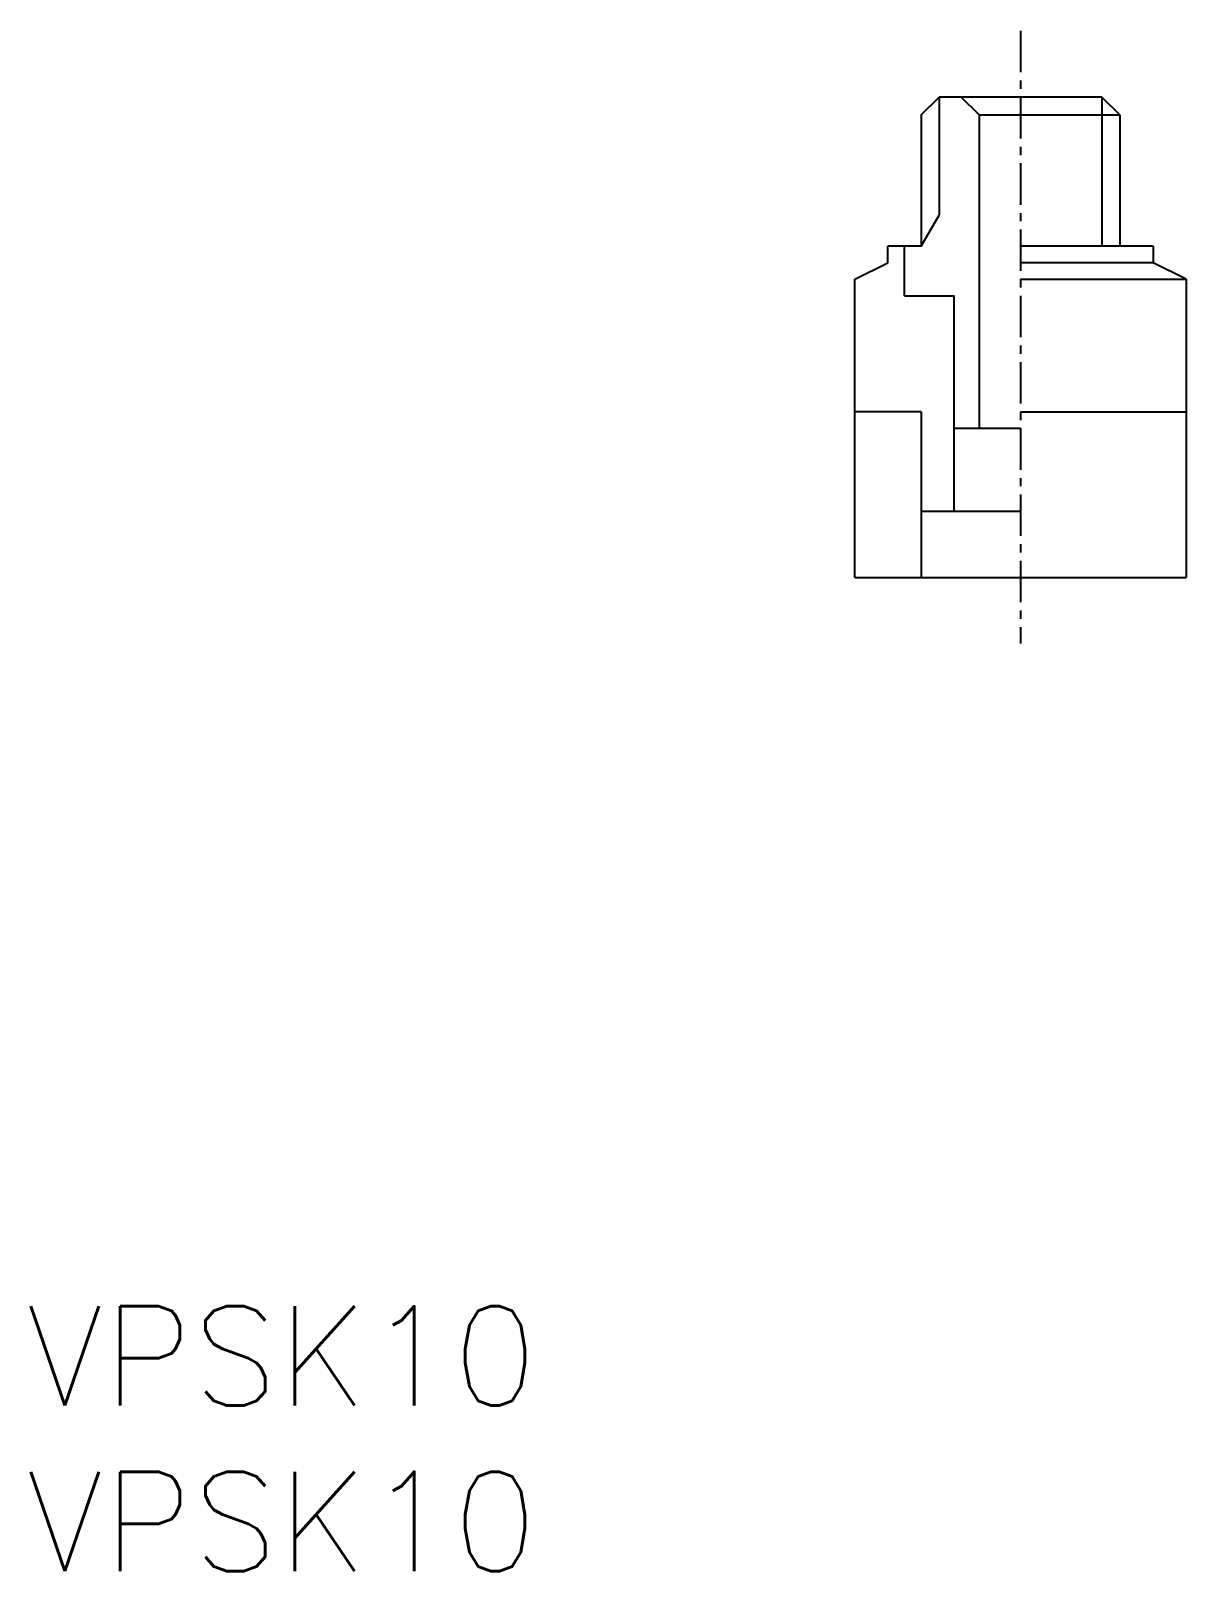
# Model space of a CAD drawing. Extents: x 0.1 to 35, y 0 to 46.5.
import ezdxf

# ---------------------------------------------------------------- set-up
doc = ezdxf.new("R2010")
doc.units = 0
doc.linetypes.add('CENTER', pattern=[2, 1.25, -0.25, 0.25, -0.25])
doc.layers.get('0').update_dxf_attribs({"linetype": 'CONTINUOUS'})
doc.layers.add('CENTER', color=1, linetype='CENTER')
doc.styles.get("Standard").update_dxf_attribs({"font": 'txt.shx'})

# ---------------------------------------------------------------- blocks, each defined once
blk = doc.blocks.new('*U10')
at = {"color": 7, "linetype": 'CONTINUOUS'}
blk.add_text('VPSK10', height=3, dxfattribs=at).set_placement((0, 0))
blk = doc.blocks.new('*U11')
at = {"color": 7, "linetype": 'CONTINUOUS'}
blk.add_text('VPSK10', height=3, dxfattribs=at).set_placement((0, 5))

msp = doc.modelspace()

# ---------------------------------------------------------------- linework, layer by layer
at = {"color": 7, "linetype": 'CONTINUOUS'}
for p, q in [((27, 43.9585), (27.5415, 44.5)), ((32.4585, 44.5), (27.5415, 44.5)), ((27.5415, 44.5), (27.5415, 40.9379)), ((28.75, 43.9585), (28.2085, 44.5)), ((32.4585, 44.5), (32.4585, 40)), ((33, 43.9585), (32.4585, 44.5)), ((27, 43.9585), (27, 40)), ((28.75, 43.9585), (33, 43.9585)), ((28.75, 43.9585), (28.75, 34.5)), ((33, 43.9585), (33, 40)), ((27, 40), (27.5415, 40.9379)), ((26, 39.5), (26, 40)), ((27, 40), (26, 40)), ((26.5, 38.5), (26.5, 40)), ((34, 40), (30, 40)), ((34, 40), (34, 39.5)), ((25, 39), (26, 39.5)), ((34, 39.5), (30, 39.5)), ((34, 39.5), (30, 39.5)), ((35, 39), (34, 39.5)), ((25, 30), (25, 39)), ((30, 39), (35, 39)), ((35, 39), (35, 30)), ((26.5, 38.5), (28, 38.5)), ((28, 32), (28, 38.5)), ((27, 35), (25, 35)), ((27, 35), (27, 30)), ((30, 35), (35, 35)), ((28, 34.5), (30, 34.5)), ((27, 32), (30, 32)), ((25, 30), (35, 30))]:
    msp.add_line(p, q, dxfattribs=at)
at = {"layer": 'CENTER', "color": 1, "linetype": 'CENTER'}
msp.add_line((30, 46.5), (30, 28), dxfattribs=at)

# ---------------------------------------------------------------- block references
at = {"color": 7, "linetype": 'CONTINUOUS'}
for name in ['*U11', '*U10']:
    msp.add_blockref(name, (0, 0), dxfattribs=at)

doc.saveas('drawing.dxf')
